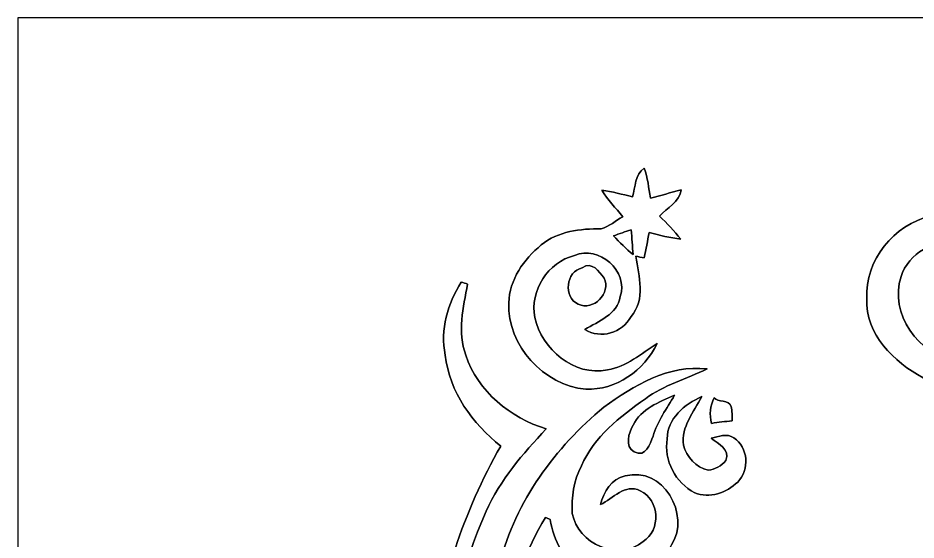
# Model space of a CAD drawing. Header units: centimetres. Extents: x -16.8 to 16.8, y -16.7 to 16.7.
# Drawn here: x -16.77 to -2.77, y 8.53 to 16.67 of the extents above; entities that cross this region are included whole.
import ezdxf

# ---------------------------------------------------------------- set-up
doc = ezdxf.new("R2010")
doc.units = ezdxf.units.CM
doc.header["$MEASUREMENT"] = 0
doc.layers.add('Layer 1', color=7, linetype='Continuous')

msp = doc.modelspace()

# ---------------------------------------------------------------- linework, layer by layer
at = {"layer": 'Layer 1', "color": 7}
for points, knots in [([(-16.77458, 16.66875), (-16.77458, 16.66875), (16.77458, 16.66875), (16.77458, 16.66875), (16.77458, 16.66875), (16.77458, 16.66875), (16.77458, -16.66875), (16.77458, -16.66875), (16.77458, -16.66875), (16.77458, -16.66875), (-16.77458, -16.66875), (-16.77458, -16.66875), (-16.77458, -16.66875), (-16.77458, -16.66875), (-16.77458, 16.66875), (-16.77458, 16.66875), (-16.77458, 16.66875), (-16.77458, 16.66875), (-16.77458, 16.66875), (-16.77458, 16.66875)], [0, 0, 0, 0, 0.16666667, 0.16666667, 0.16666667, 0.16666667, 0.33333333, 0.33333333, 0.33333333, 0.33333333, 0.5, 0.5, 0.5, 0.5, 0.66666667, 0.66666667, 0.66666667, 0.66666667, 1, 1, 1, 1]), ([(5.34529, 14.65933), (4.76109, 14.33583), (4.41607, 13.69236), (4.34693, 13.04149), (4.34693, 13.04149), (3.80012, 13.02173), (3.25049, 12.99351), (2.71321, 12.88027), (2.71321, 12.88027), (1.9879, 12.74374), (1.29328, 12.48022), (0.61807, 12.18847), (0.61807, 12.18847), (-0.01764, 11.92071), (-0.61278, 11.55382), (-1.28164, 11.36826), (-1.28164, 11.36826), (-1.56669, 11.30406), (-1.86655, 11.24761), (-2.15547, 11.32205), (-2.15547, 11.32205), (-2.72979, 11.41166), (-3.19193, 12.06641), (-3.00531, 12.63544), (-3.00531, 12.63544), (-2.88678, 12.9981), (-2.48991, 13.23305), (-2.11455, 13.15967), (-2.11455, 13.15967), (-1.80763, 13.11134), (-1.53705, 12.82841), (-1.5688, 12.50562), (-1.5688, 12.50562), (-1.53882, 12.19835), (-1.77165, 11.97892), (-1.94345, 11.75949), (-1.94345, 11.75949), (-1.66476, 11.76091), (-1.39806, 11.93341), (-1.29081, 12.19059), (-1.29081, 12.19059), (-1.04704, 12.61674), (-1.22484, 13.20624), (-1.645, 13.45071), (-1.645, 13.45071), (-1.89512, 13.65779), (-2.2419, 13.66696), (-2.54247, 13.58089), (-2.54247, 13.58089), (-3.11326, 13.44507), (-3.57258, 12.89085), (-3.53942, 12.29395), (-3.53942, 12.29395), (-3.56341, 11.73692), (-3.11609, 11.30229), (-2.66241, 11.05994), (-2.66241, 11.05994), (-2.09374, 10.76501), (-1.41499, 10.89201), (-0.86607, 11.16683), (-0.86607, 11.16683), (0.2921, 11.82441), (1.51836, 12.40508), (2.83457, 12.65908), (2.83457, 12.65908), (3.52143, 12.82771), (4.24533, 12.73845), (4.91525, 12.53878), (4.91525, 12.53878), (4.86022, 13.00903), (4.82847, 13.53538), (5.10152, 13.94989), (5.10152, 13.94989), (5.33082, 14.3831), (5.78203, 14.65686), (6.25616, 14.74223), (6.25616, 14.74223), (6.25757, 14.76763), (6.26039, 14.81843), (6.26181, 14.84383), (6.26181, 14.84383), (5.94748, 14.85971), (5.6201, 14.82372), (5.34529, 14.65933), (5.34529, 14.65933), (5.34529, 14.65933), (5.34529, 14.65933), (5.34529, 14.65933)], [0, 0, 0, 0, 0.04347826, 0.04347826, 0.04347826, 0.04347826, 0.08695652, 0.08695652, 0.08695652, 0.08695652, 0.13043478, 0.13043478, 0.13043478, 0.13043478, 0.17391304, 0.17391304, 0.17391304, 0.17391304, 0.2173913, 0.2173913, 0.2173913, 0.2173913, 0.26086957, 0.26086957, 0.26086957, 0.26086957, 0.30434783, 0.30434783, 0.30434783, 0.30434783, 0.34782609, 0.34782609, 0.34782609, 0.34782609, 0.39130435, 0.39130435, 0.39130435, 0.39130435, 0.43478261, 0.43478261, 0.43478261, 0.43478261, 0.47826087, 0.47826087, 0.47826087, 0.47826087, 0.52173913, 0.52173913, 0.52173913, 0.52173913, 0.56521739, 0.56521739, 0.56521739, 0.56521739, 0.60869565, 0.60869565, 0.60869565, 0.60869565, 0.65217391, 0.65217391, 0.65217391, 0.65217391, 0.69565217, 0.69565217, 0.69565217, 0.69565217, 0.73913043, 0.73913043, 0.73913043, 0.73913043, 0.7826087, 0.7826087, 0.7826087, 0.7826087, 0.82608696, 0.82608696, 0.82608696, 0.82608696, 0.86956522, 0.86956522, 0.86956522, 0.86956522, 0.91304348, 0.91304348, 0.91304348, 0.91304348, 1, 1, 1, 1]), ([(-7.19067, 13.87792), (-7.34942, 13.91849), (-7.50817, 13.96224), (-7.67151, 13.98235), (-7.67151, 13.98235), (-7.58014, 13.83065), (-7.4549, 13.70471), (-7.34095, 13.5703), (-7.34095, 13.5703), (-7.45349, 13.50716), (-7.5565, 13.41967), (-7.67891, 13.3798), (-7.67891, 13.3798), (-8.00418, 13.38509), (-8.35519, 13.34558), (-8.61483, 13.13039), (-8.61483, 13.13039), (-8.88718, 12.90532), (-9.1126, 12.59064), (-9.12142, 12.22446), (-9.12142, 12.22446), (-9.14188, 11.55629), (-8.5785, 10.94528), (-7.92057, 10.88037), (-7.92057, 10.88037), (-7.44467, 10.86344), (-7.01216, 11.17036), (-6.81002, 11.59087), (-6.81002, 11.59087), (-7.05626, 11.43423), (-7.2831, 11.23103), (-7.58261, 11.18235), (-7.58261, 11.18235), (-8.10754, 11.0744), (-8.60037, 11.50691), (-8.71679, 11.99586), (-8.71679, 11.99586), (-8.79546, 12.41601), (-8.51076, 12.86122), (-8.09625, 12.96458), (-8.09625, 12.96458), (-7.71631, 13.1318), (-7.25029, 12.7194), (-7.38293, 12.325), (-7.38293, 12.325), (-7.42597, 12.04913), (-7.72513, 11.93659), (-7.93538, 11.81276), (-7.93538, 11.81276), (-7.69161, 11.65366), (-7.35118, 11.75914), (-7.21431, 12.01208), (-7.21431, 12.01208), (-6.98465, 12.27878), (-7.09048, 12.64109), (-7.14234, 12.95329), (-7.14234, 12.95329), (-7.09789, 12.94553), (-7.05344, 12.93742), (-7.00899, 12.92966), (-7.00899, 12.92966), (-6.98147, 13.06089), (-6.95748, 13.19248), (-6.93138, 13.32406), (-6.93138, 13.32406), (-6.7691, 13.28279), (-6.60753, 13.23869), (-6.44031, 13.21999), (-6.44031, 13.21999), (-6.53697, 13.35193), (-6.65656, 13.46447), (-6.77263, 13.57912), (-6.77263, 13.57912), (-6.64951, 13.70753), (-6.46007, 13.79714), (-6.43326, 13.99011), (-6.43326, 13.99011), (-6.59412, 13.9506), (-6.75005, 13.89345), (-6.91233, 13.86099), (-6.91233, 13.86099), (-6.93949, 14.01762), (-6.9529, 14.17814), (-7.01146, 14.32736), (-7.01146, 14.32736), (-7.15504, 14.22576), (-7.14728, 14.03138), (-7.19067, 13.87792), (-7.19067, 13.87792), (-7.19067, 13.87792), (-7.19067, 13.87792), (-7.19067, 13.87792)], [0, 0, 0, 0, 0.04166667, 0.04166667, 0.04166667, 0.04166667, 0.08333333, 0.08333333, 0.08333333, 0.08333333, 0.125, 0.125, 0.125, 0.125, 0.16666667, 0.16666667, 0.16666667, 0.16666667, 0.20833333, 0.20833333, 0.20833333, 0.20833333, 0.25, 0.25, 0.25, 0.25, 0.29166667, 0.29166667, 0.29166667, 0.29166667, 0.33333333, 0.33333333, 0.33333333, 0.33333333, 0.375, 0.375, 0.375, 0.375, 0.41666667, 0.41666667, 0.41666667, 0.41666667, 0.45833333, 0.45833333, 0.45833333, 0.45833333, 0.5, 0.5, 0.5, 0.5, 0.54166667, 0.54166667, 0.54166667, 0.54166667, 0.58333333, 0.58333333, 0.58333333, 0.58333333, 0.625, 0.625, 0.625, 0.625, 0.66666667, 0.66666667, 0.66666667, 0.66666667, 0.70833333, 0.70833333, 0.70833333, 0.70833333, 0.75, 0.75, 0.75, 0.75, 0.79166667, 0.79166667, 0.79166667, 0.79166667, 0.83333333, 0.83333333, 0.83333333, 0.83333333, 0.875, 0.875, 0.875, 0.875, 0.91666667, 0.91666667, 0.91666667, 0.91666667, 1, 1, 1, 1]), ([(-7.48665, 13.2715), (-7.39599, 13.30501), (-7.30462, 13.33641), (-7.21219, 13.36534), (-7.21219, 13.36534), (-7.20125, 13.23693), (-7.19067, 13.10816), (-7.18432, 12.9794), (-7.18432, 12.9794), (-7.28909, 13.07253), (-7.39211, 13.16778), (-7.48665, 13.2715)], [0, 0, 0, 0, 0.25, 0.25, 0.25, 0.25, 0.5, 0.5, 0.5, 0.5, 1, 1, 1, 1]), ([(-7.97525, 12.77302), (-8.23136, 12.72046), (-8.27758, 12.31124), (-8.03981, 12.20823), (-8.03981, 12.20823), (-7.79921, 12.09181), (-7.52052, 12.38179), (-7.63517, 12.61357), (-7.63517, 12.61357), (-7.71772, 12.70952), (-7.81685, 12.88274), (-7.97525, 12.77302), (-7.97525, 12.77302), (-7.97525, 12.77302), (-7.97525, 12.77302), (-7.97525, 12.77302)], [0, 0, 0, 0, 0.2, 0.2, 0.2, 0.2, 0.4, 0.4, 0.4, 0.4, 0.6, 0.6, 0.6, 0.6, 1, 1, 1, 1]), ([(-9.86155, 12.54866), (-10.07639, 12.21458), (-10.19351, 11.80853), (-10.11132, 11.41201), (-10.11132, 11.41201), (-10.04817, 10.83522), (-9.68869, 10.34556), (-9.24595, 9.99278), (-9.24595, 9.99278), (-9.83333, 8.97396), (-10.19669, 7.83237), (-10.34133, 6.66644), (-10.34133, 6.66644), (-10.41329, 6.14609), (-10.43517, 5.62081), (-10.4962, 5.0994), (-10.4962, 5.0994), (-10.54876, 4.57623), (-10.61226, 4.0259), (-10.92165, 3.58281), (-10.92165, 3.58281), (-11.13508, 3.20816), (-11.60427, 2.99896), (-12.02619, 3.07164), (-12.02619, 3.07164), (-12.33276, 3.08892), (-12.58958, 3.31541), (-12.71658, 3.58281), (-12.71658, 3.58281), (-12.84111, 3.86221), (-12.73986, 4.1843), (-12.567, 4.41854), (-12.567, 4.41854), (-12.36945, 4.66055), (-11.98245, 4.71241), (-11.72386, 4.54131), (-11.72386, 4.54131), (-11.5002, 4.41819), (-11.40813, 4.16243), (-11.32911, 3.93453), (-11.32911, 3.93453), (-11.28677, 3.93947), (-11.24444, 3.94441), (-11.20211, 3.94935), (-11.20211, 3.94935), (-11.21234, 4.11939), (-11.19752, 4.29401), (-11.23985, 4.45982), (-11.23985, 4.45982), (-11.33334, 4.68912), (-11.5122, 4.87856), (-11.73798, 4.98193), (-11.73798, 4.98193), (-12.21952, 5.23734), (-12.87074, 4.95759), (-13.07148, 4.46405), (-13.07148, 4.46405), (-13.35193, 3.90984), (-13.19777, 3.16724), (-12.68377, 2.80317), (-12.68377, 2.80317), (-12.32994, 2.49308), (-11.80536, 2.51001), (-11.38978, 2.67723), (-11.38978, 2.67723), (-10.72974, 2.94711), (-10.33533, 3.63926), (-10.25737, 4.32576), (-10.25737, 4.32576), (-10.20657, 4.97205), (-10.23796, 5.62328), (-10.15083, 6.26674), (-10.15083, 6.26674), (-10.03547, 7.19173), (-9.86437, 8.12659), (-9.47244, 8.97855), (-9.47244, 8.97855), (-9.25407, 9.46785), (-8.90129, 9.87319), (-8.53969, 10.26054), (-8.53969, 10.26054), (-9.0992, 10.43693), (-9.60226, 10.8398), (-9.79205, 11.40954), (-9.79205, 11.40954), (-9.92505, 11.77149), (-9.83086, 12.15425), (-9.76489, 12.51938), (-9.76489, 12.51938), (-9.78888, 12.52679), (-9.83756, 12.54125), (-9.86155, 12.54866), (-9.86155, 12.54866), (-9.86155, 12.54866), (-9.86155, 12.54866), (-9.86155, 12.54866)], [0, 0, 0, 0, 0.04, 0.04, 0.04, 0.04, 0.08, 0.08, 0.08, 0.08, 0.12, 0.12, 0.12, 0.12, 0.16, 0.16, 0.16, 0.16, 0.2, 0.2, 0.2, 0.2, 0.24, 0.24, 0.24, 0.24, 0.28, 0.28, 0.28, 0.28, 0.32, 0.32, 0.32, 0.32, 0.36, 0.36, 0.36, 0.36, 0.4, 0.4, 0.4, 0.4, 0.44, 0.44, 0.44, 0.44, 0.48, 0.48, 0.48, 0.48, 0.52, 0.52, 0.52, 0.52, 0.56, 0.56, 0.56, 0.56, 0.6, 0.6, 0.6, 0.6, 0.64, 0.64, 0.64, 0.64, 0.68, 0.68, 0.68, 0.68, 0.72, 0.72, 0.72, 0.72, 0.76, 0.76, 0.76, 0.76, 0.8, 0.8, 0.8, 0.8, 0.84, 0.84, 0.84, 0.84, 0.88, 0.88, 0.88, 0.88, 0.92, 0.92, 0.92, 0.92, 1, 1, 1, 1]), ([(-7.63799, 10.60168), (-8.39682, 9.97126), (-9.01735, 9.13447), (-9.25936, 8.16681), (-9.25936, 8.16681), (-9.41282, 7.66127), (-9.44598, 7.11447), (-9.31228, 6.60082), (-9.31228, 6.60082), (-9.17575, 6.17679), (-8.87448, 5.79367), (-8.46667, 5.60352), (-8.46667, 5.60352), (-8.09872, 5.43595), (-7.64893, 5.57636), (-7.39563, 5.87904), (-7.39563, 5.87904), (-7.00405, 6.229), (-7.02628, 6.89187), (-7.38681, 7.25346), (-7.38681, 7.25346), (-7.57379, 7.43197), (-7.8807, 7.46689), (-8.09801, 7.32155), (-8.09801, 7.32155), (-8.28887, 7.16245), (-8.37283, 6.89187), (-8.30651, 6.65268), (-8.30651, 6.65268), (-8.25324, 6.48264), (-8.08461, 6.37187), (-7.91916, 6.3313), (-7.91916, 6.3313), (-7.7149, 6.30661), (-7.56179, 6.4456), (-7.40516, 6.54756), (-7.40516, 6.54756), (-7.47854, 6.27486), (-7.64117, 6.0138), (-7.91104, 5.90021), (-7.91104, 5.90021), (-8.24089, 5.78626), (-8.60425, 5.969), (-8.76547, 6.26251), (-8.76547, 6.26251), (-8.93304, 6.55779), (-9.01383, 6.89645), (-9.03534, 7.23336), (-9.03534, 7.23336), (-9.07309, 7.82038), (-8.84908, 8.38553), (-8.54922, 8.87906), (-8.54922, 8.87906), (-8.53123, 8.87201), (-8.49595, 8.85754), (-8.47831, 8.85049), (-8.47831, 8.85049), (-8.42186, 8.5217), (-8.26347, 8.18797), (-7.95514, 8.02675), (-7.95514, 8.02675), (-7.493, 7.71596), (-6.79838, 7.94561), (-6.58424, 8.4515), (-6.58424, 8.4515), (-6.27839, 8.91928), (-6.72218, 9.69292), (-7.30532, 9.52712), (-7.30532, 9.52712), (-7.52334, 9.49149), (-7.6394, 9.27594), (-7.69197, 9.08156), (-7.69197, 9.08156), (-7.49194, 9.17575), (-7.31167, 9.41352), (-7.07143, 9.29816), (-7.07143, 9.29816), (-6.76593, 9.15106), (-6.74688, 8.68468), (-7.02557, 8.50618), (-7.02557, 8.50618), (-7.41045, 8.18233), (-8.04474, 8.46949), (-8.13082, 8.94327), (-8.13082, 8.94327), (-8.14458, 9.19727), (-8.10789, 9.45691), (-7.98901, 9.68375), (-7.98901, 9.68375), (-7.79392, 10.13954), (-7.38681, 10.45422), (-6.99206, 10.73044), (-6.99206, 10.73044), (-6.70243, 10.94669), (-6.35, 11.04053), (-6.02968, 11.19611), (-6.02968, 11.19611), (-6.62199, 11.27054), (-7.17762, 10.93435), (-7.63799, 10.60168), (-7.63799, 10.60168), (-7.63799, 10.60168), (-7.63799, 10.60168), (-7.63799, 10.60168)], [0, 0, 0, 0, 0.03703704, 0.03703704, 0.03703704, 0.03703704, 0.07407407, 0.07407407, 0.07407407, 0.07407407, 0.11111111, 0.11111111, 0.11111111, 0.11111111, 0.14814815, 0.14814815, 0.14814815, 0.14814815, 0.18518519, 0.18518519, 0.18518519, 0.18518519, 0.22222222, 0.22222222, 0.22222222, 0.22222222, 0.25925926, 0.25925926, 0.25925926, 0.25925926, 0.2962963, 0.2962963, 0.2962963, 0.2962963, 0.33333333, 0.33333333, 0.33333333, 0.33333333, 0.37037037, 0.37037037, 0.37037037, 0.37037037, 0.40740741, 0.40740741, 0.40740741, 0.40740741, 0.44444444, 0.44444444, 0.44444444, 0.44444444, 0.48148148, 0.48148148, 0.48148148, 0.48148148, 0.51851852, 0.51851852, 0.51851852, 0.51851852, 0.55555556, 0.55555556, 0.55555556, 0.55555556, 0.59259259, 0.59259259, 0.59259259, 0.59259259, 0.62962963, 0.62962963, 0.62962963, 0.62962963, 0.66666667, 0.66666667, 0.66666667, 0.66666667, 0.7037037, 0.7037037, 0.7037037, 0.7037037, 0.74074074, 0.74074074, 0.74074074, 0.74074074, 0.77777778, 0.77777778, 0.77777778, 0.77777778, 0.81481481, 0.81481481, 0.81481481, 0.81481481, 0.85185185, 0.85185185, 0.85185185, 0.85185185, 0.88888889, 0.88888889, 0.88888889, 0.88888889, 0.92592593, 0.92592593, 0.92592593, 0.92592593, 1, 1, 1, 1]), ([(-7.18291, 10.32157), (-7.24923, 10.20163), (-7.31943, 9.98573), (-7.16703, 9.90212), (-7.16703, 9.90212), (-6.98006, 9.80863), (-6.91868, 10.03159), (-6.87246, 10.14624), (-6.87246, 10.14624), (-6.80261, 10.38084), (-6.65868, 10.57875), (-6.53556, 10.78689), (-6.53556, 10.78689), (-6.78004, 10.68105), (-7.0552, 10.5731), (-7.18291, 10.32157), (-7.18291, 10.32157), (-7.18291, 10.32157), (-7.18291, 10.32157), (-7.18291, 10.32157)], [0, 0, 0, 0, 0.16666667, 0.16666667, 0.16666667, 0.16666667, 0.33333333, 0.33333333, 0.33333333, 0.33333333, 0.5, 0.5, 0.5, 0.5, 0.66666667, 0.66666667, 0.66666667, 0.66666667, 1, 1, 1, 1]), ([(-6.65021, 10.10638), (-6.7056, 9.76983), (-6.52392, 9.41952), (-6.22194, 9.26606), (-6.22194, 9.26606), (-5.99475, 9.17011), (-5.72135, 9.265), (-5.55202, 9.43292), (-5.55202, 9.43292), (-5.36363, 9.6199), (-5.38374, 9.97902), (-5.61305, 10.12296), (-5.61305, 10.12296), (-5.721, 10.19704), (-5.85117, 10.14201), (-5.96441, 10.1152), (-5.96441, 10.1152), (-5.85752, 10.0203), (-5.66632, 9.95715), (-5.73793, 9.7663), (-5.73793, 9.7663), (-5.80672, 9.68763), (-5.9055, 9.62448), (-6.01169, 9.62025), (-6.01169, 9.62025), (-6.2036, 9.652), (-6.34506, 9.82874), (-6.39868, 10.00654), (-6.39868, 10.00654), (-6.43819, 10.29899), (-6.23217, 10.52266), (-6.11223, 10.76501), (-6.11223, 10.76501), (-6.37822, 10.6493), (-6.65304, 10.42106), (-6.65021, 10.10638), (-6.65021, 10.10638), (-6.65021, 10.10638), (-6.65021, 10.10638), (-6.65021, 10.10638)], [0, 0, 0, 0, 0.09090909, 0.09090909, 0.09090909, 0.09090909, 0.18181818, 0.18181818, 0.18181818, 0.18181818, 0.27272727, 0.27272727, 0.27272727, 0.27272727, 0.36363636, 0.36363636, 0.36363636, 0.36363636, 0.45454545, 0.45454545, 0.45454545, 0.45454545, 0.54545455, 0.54545455, 0.54545455, 0.54545455, 0.63636364, 0.63636364, 0.63636364, 0.63636364, 0.72727273, 0.72727273, 0.72727273, 0.72727273, 0.81818182, 0.81818182, 0.81818182, 0.81818182, 1, 1, 1, 1]), ([(-5.91926, 10.74702), (-5.97958, 10.62179), (-5.99793, 10.48314), (-5.95948, 10.34803), (-5.95948, 10.34803), (-5.85364, 10.36249), (-5.74604, 10.37661), (-5.63915, 10.38895), (-5.63915, 10.38895), (-5.64021, 10.46339), (-5.63527, 10.53924), (-5.65468, 10.61156), (-5.65468, 10.61156), (-5.68254, 10.72056), (-5.87128, 10.67294), (-5.91926, 10.74702), (-5.91926, 10.74702), (-5.91926, 10.74702), (-5.91926, 10.74702), (-5.91926, 10.74702)], [0, 0, 0, 0, 0.16666667, 0.16666667, 0.16666667, 0.16666667, 0.33333333, 0.33333333, 0.33333333, 0.33333333, 0.5, 0.5, 0.5, 0.5, 0.66666667, 0.66666667, 0.66666667, 0.66666667, 1, 1, 1, 1])]:
    msp.add_open_spline(points, degree=3, knots=knots, dxfattribs=at)
at = {"layer": 'Layer 1'}
for points, knots in [([(5.34529, 14.65933), (5.6201, 14.82372), (5.94748, 14.85971), (6.26181, 14.84383), (6.26181, 14.84383), (6.26039, 14.81843), (6.25757, 14.76763), (6.25616, 14.74223), (6.25616, 14.74223), (5.78203, 14.65686), (5.33082, 14.3831), (5.10152, 13.94989), (5.10152, 13.94989), (4.82847, 13.53538), (4.86022, 13.00903), (4.91525, 12.53878), (4.91525, 12.53878), (4.24533, 12.73845), (3.52143, 12.82771), (2.83457, 12.65908), (2.83457, 12.65908), (1.51836, 12.40508), (0.2921, 11.82441), (-0.86607, 11.16683), (-0.86607, 11.16683), (-1.41499, 10.89201), (-2.09374, 10.76501), (-2.66241, 11.05994), (-2.66241, 11.05994), (-3.11609, 11.30229), (-3.56341, 11.73692), (-3.53942, 12.29395), (-3.53942, 12.29395), (-3.57258, 12.89085), (-3.11326, 13.44507), (-2.54247, 13.58089), (-2.54247, 13.58089), (-2.2419, 13.66696), (-1.89512, 13.65779), (-1.645, 13.45071), (-1.645, 13.45071), (-1.22484, 13.20624), (-1.04704, 12.61674), (-1.29081, 12.19059), (-1.29081, 12.19059), (-1.39806, 11.93341), (-1.66476, 11.76091), (-1.94345, 11.75949), (-1.94345, 11.75949), (-1.77165, 11.97892), (-1.53882, 12.19835), (-1.5688, 12.50562), (-1.5688, 12.50562), (-1.53705, 12.82841), (-1.80763, 13.11134), (-2.11455, 13.15967), (-2.11455, 13.15967), (-2.48991, 13.23305), (-2.88678, 12.9981), (-3.00531, 12.63544), (-3.00531, 12.63544), (-3.19193, 12.06641), (-2.72979, 11.41166), (-2.15547, 11.32205), (-2.15547, 11.32205), (-1.86655, 11.24761), (-1.56669, 11.30406), (-1.28164, 11.36826), (-1.28164, 11.36826), (-0.61278, 11.55382), (-0.01764, 11.92071), (0.61807, 12.18847), (0.61807, 12.18847), (1.29328, 12.48022), (1.9879, 12.74374), (2.71321, 12.88027), (2.71321, 12.88027), (3.25049, 12.99351), (3.80012, 13.02173), (4.34693, 13.04149), (4.34693, 13.04149), (4.41607, 13.69236), (4.76109, 14.33583), (5.34529, 14.65933)], [0, 0, 0, 0, 0.04545455, 0.04545455, 0.04545455, 0.04545455, 0.09090909, 0.09090909, 0.09090909, 0.09090909, 0.13636364, 0.13636364, 0.13636364, 0.13636364, 0.18181818, 0.18181818, 0.18181818, 0.18181818, 0.22727273, 0.22727273, 0.22727273, 0.22727273, 0.27272727, 0.27272727, 0.27272727, 0.27272727, 0.31818182, 0.31818182, 0.31818182, 0.31818182, 0.36363636, 0.36363636, 0.36363636, 0.36363636, 0.40909091, 0.40909091, 0.40909091, 0.40909091, 0.45454545, 0.45454545, 0.45454545, 0.45454545, 0.5, 0.5, 0.5, 0.5, 0.54545455, 0.54545455, 0.54545455, 0.54545455, 0.59090909, 0.59090909, 0.59090909, 0.59090909, 0.63636364, 0.63636364, 0.63636364, 0.63636364, 0.68181818, 0.68181818, 0.68181818, 0.68181818, 0.72727273, 0.72727273, 0.72727273, 0.72727273, 0.77272727, 0.77272727, 0.77272727, 0.77272727, 0.81818182, 0.81818182, 0.81818182, 0.81818182, 0.86363636, 0.86363636, 0.86363636, 0.86363636, 0.90909091, 0.90909091, 0.90909091, 0.90909091, 1, 1, 1, 1]), ([(-7.19067, 13.87792), (-7.14728, 14.03138), (-7.15504, 14.22576), (-7.01146, 14.32736), (-7.01146, 14.32736), (-6.9529, 14.17814), (-6.93949, 14.01762), (-6.91233, 13.86099), (-6.91233, 13.86099), (-6.75005, 13.89345), (-6.59412, 13.9506), (-6.43326, 13.99011), (-6.43326, 13.99011), (-6.46007, 13.79714), (-6.64951, 13.70753), (-6.77263, 13.57912), (-6.77263, 13.57912), (-6.65656, 13.46447), (-6.53697, 13.35193), (-6.44031, 13.21999), (-6.44031, 13.21999), (-6.60753, 13.23869), (-6.7691, 13.28279), (-6.93138, 13.32406), (-6.93138, 13.32406), (-6.95748, 13.19248), (-6.98147, 13.06089), (-7.00899, 12.92966), (-7.00899, 12.92966), (-7.05344, 12.93742), (-7.09789, 12.94553), (-7.14234, 12.95329), (-7.14234, 12.95329), (-7.09048, 12.64109), (-6.98465, 12.27878), (-7.21431, 12.01208), (-7.21431, 12.01208), (-7.35118, 11.75914), (-7.69161, 11.65366), (-7.93538, 11.81276), (-7.93538, 11.81276), (-7.72513, 11.93659), (-7.42597, 12.04913), (-7.38293, 12.325), (-7.38293, 12.325), (-7.25029, 12.7194), (-7.71631, 13.1318), (-8.09625, 12.96458), (-8.09625, 12.96458), (-8.51076, 12.86122), (-8.79546, 12.41601), (-8.71679, 11.99586), (-8.71679, 11.99586), (-8.60037, 11.50691), (-8.10754, 11.0744), (-7.58261, 11.18235), (-7.58261, 11.18235), (-7.2831, 11.23103), (-7.05626, 11.43423), (-6.81002, 11.59087), (-6.81002, 11.59087), (-7.01216, 11.17036), (-7.44467, 10.86344), (-7.92057, 10.88037), (-7.92057, 10.88037), (-8.5785, 10.94528), (-9.14188, 11.55629), (-9.12142, 12.22446), (-9.12142, 12.22446), (-9.1126, 12.59064), (-8.88718, 12.90532), (-8.61483, 13.13039), (-8.61483, 13.13039), (-8.35519, 13.34558), (-8.00418, 13.38509), (-7.67891, 13.3798), (-7.67891, 13.3798), (-7.5565, 13.41967), (-7.45349, 13.50716), (-7.34095, 13.5703), (-7.34095, 13.5703), (-7.4549, 13.70471), (-7.58014, 13.83065), (-7.67151, 13.98235), (-7.67151, 13.98235), (-7.50817, 13.96224), (-7.34942, 13.91849), (-7.19067, 13.87792), (-7.19067, 13.87792), (-7.19067, 13.87792), (-7.19067, 13.87792), (-7.19067, 13.87792)], [0, 0, 0, 0, 0.04166667, 0.04166667, 0.04166667, 0.04166667, 0.08333333, 0.08333333, 0.08333333, 0.08333333, 0.125, 0.125, 0.125, 0.125, 0.16666667, 0.16666667, 0.16666667, 0.16666667, 0.20833333, 0.20833333, 0.20833333, 0.20833333, 0.25, 0.25, 0.25, 0.25, 0.29166667, 0.29166667, 0.29166667, 0.29166667, 0.33333333, 0.33333333, 0.33333333, 0.33333333, 0.375, 0.375, 0.375, 0.375, 0.41666667, 0.41666667, 0.41666667, 0.41666667, 0.45833333, 0.45833333, 0.45833333, 0.45833333, 0.5, 0.5, 0.5, 0.5, 0.54166667, 0.54166667, 0.54166667, 0.54166667, 0.58333333, 0.58333333, 0.58333333, 0.58333333, 0.625, 0.625, 0.625, 0.625, 0.66666667, 0.66666667, 0.66666667, 0.66666667, 0.70833333, 0.70833333, 0.70833333, 0.70833333, 0.75, 0.75, 0.75, 0.75, 0.79166667, 0.79166667, 0.79166667, 0.79166667, 0.83333333, 0.83333333, 0.83333333, 0.83333333, 0.875, 0.875, 0.875, 0.875, 0.91666667, 0.91666667, 0.91666667, 0.91666667, 1, 1, 1, 1]), ([(-7.48665, 13.2715), (-7.39211, 13.16778), (-7.28909, 13.07253), (-7.18432, 12.9794), (-7.18432, 12.9794), (-7.19067, 13.10816), (-7.20125, 13.23693), (-7.21219, 13.36534), (-7.21219, 13.36534), (-7.30462, 13.33641), (-7.39599, 13.30501), (-7.48665, 13.2715)], [0, 0, 0, 0, 0.25, 0.25, 0.25, 0.25, 0.5, 0.5, 0.5, 0.5, 1, 1, 1, 1]), ([(-7.97525, 12.77302), (-7.81685, 12.88274), (-7.71772, 12.70952), (-7.63517, 12.61357), (-7.63517, 12.61357), (-7.52052, 12.38179), (-7.79921, 12.09181), (-8.03981, 12.20823), (-8.03981, 12.20823), (-8.27758, 12.31124), (-8.23136, 12.72046), (-7.97525, 12.77302)], [0, 0, 0, 0, 0.25, 0.25, 0.25, 0.25, 0.5, 0.5, 0.5, 0.5, 1, 1, 1, 1]), ([(-9.86155, 12.54866), (-9.83756, 12.54125), (-9.78888, 12.52679), (-9.76489, 12.51938), (-9.76489, 12.51938), (-9.83086, 12.15425), (-9.92505, 11.77149), (-9.79205, 11.40954), (-9.79205, 11.40954), (-9.60226, 10.8398), (-9.0992, 10.43693), (-8.53969, 10.26054), (-8.53969, 10.26054), (-8.90129, 9.87319), (-9.25407, 9.46785), (-9.47244, 8.97855), (-9.47244, 8.97855), (-9.86437, 8.12659), (-10.03547, 7.19173), (-10.15083, 6.26674), (-10.15083, 6.26674), (-10.23796, 5.62328), (-10.20657, 4.97205), (-10.25737, 4.32576), (-10.25737, 4.32576), (-10.33533, 3.63926), (-10.72974, 2.94711), (-11.38978, 2.67723), (-11.38978, 2.67723), (-11.80536, 2.51001), (-12.32994, 2.49308), (-12.68377, 2.80317), (-12.68377, 2.80317), (-13.19777, 3.16724), (-13.35193, 3.90984), (-13.07148, 4.46405), (-13.07148, 4.46405), (-12.87074, 4.95759), (-12.21952, 5.23734), (-11.73798, 4.98193), (-11.73798, 4.98193), (-11.5122, 4.87856), (-11.33334, 4.68912), (-11.23985, 4.45982), (-11.23985, 4.45982), (-11.19752, 4.29401), (-11.21234, 4.11939), (-11.20211, 3.94935), (-11.20211, 3.94935), (-11.24444, 3.94441), (-11.28677, 3.93947), (-11.32911, 3.93453), (-11.32911, 3.93453), (-11.40813, 4.16243), (-11.5002, 4.41819), (-11.72386, 4.54131), (-11.72386, 4.54131), (-11.98245, 4.71241), (-12.36945, 4.66055), (-12.567, 4.41854), (-12.567, 4.41854), (-12.73986, 4.1843), (-12.84111, 3.86221), (-12.71658, 3.58281), (-12.71658, 3.58281), (-12.58958, 3.31541), (-12.33276, 3.08892), (-12.02619, 3.07164), (-12.02619, 3.07164), (-11.60427, 2.99896), (-11.13508, 3.20816), (-10.92165, 3.58281), (-10.92165, 3.58281), (-10.61226, 4.0259), (-10.54876, 4.57623), (-10.4962, 5.0994), (-10.4962, 5.0994), (-10.43517, 5.62081), (-10.41329, 6.14609), (-10.34133, 6.66644), (-10.34133, 6.66644), (-10.19669, 7.83237), (-9.83333, 8.97396), (-9.24595, 9.99278), (-9.24595, 9.99278), (-9.68869, 10.34556), (-10.04817, 10.83522), (-10.11132, 11.41201), (-10.11132, 11.41201), (-10.19351, 11.80853), (-10.07639, 12.21458), (-9.86155, 12.54866)], [0, 0, 0, 0, 0.04166667, 0.04166667, 0.04166667, 0.04166667, 0.08333333, 0.08333333, 0.08333333, 0.08333333, 0.125, 0.125, 0.125, 0.125, 0.16666667, 0.16666667, 0.16666667, 0.16666667, 0.20833333, 0.20833333, 0.20833333, 0.20833333, 0.25, 0.25, 0.25, 0.25, 0.29166667, 0.29166667, 0.29166667, 0.29166667, 0.33333333, 0.33333333, 0.33333333, 0.33333333, 0.375, 0.375, 0.375, 0.375, 0.41666667, 0.41666667, 0.41666667, 0.41666667, 0.45833333, 0.45833333, 0.45833333, 0.45833333, 0.5, 0.5, 0.5, 0.5, 0.54166667, 0.54166667, 0.54166667, 0.54166667, 0.58333333, 0.58333333, 0.58333333, 0.58333333, 0.625, 0.625, 0.625, 0.625, 0.66666667, 0.66666667, 0.66666667, 0.66666667, 0.70833333, 0.70833333, 0.70833333, 0.70833333, 0.75, 0.75, 0.75, 0.75, 0.79166667, 0.79166667, 0.79166667, 0.79166667, 0.83333333, 0.83333333, 0.83333333, 0.83333333, 0.875, 0.875, 0.875, 0.875, 0.91666667, 0.91666667, 0.91666667, 0.91666667, 1, 1, 1, 1]), ([(-7.63799, 10.60168), (-7.17762, 10.93435), (-6.62199, 11.27054), (-6.02968, 11.19611), (-6.02968, 11.19611), (-6.35, 11.04053), (-6.70243, 10.94669), (-6.99206, 10.73044), (-6.99206, 10.73044), (-7.38681, 10.45422), (-7.79392, 10.13954), (-7.98901, 9.68375), (-7.98901, 9.68375), (-8.10789, 9.45691), (-8.14458, 9.19727), (-8.13082, 8.94327), (-8.13082, 8.94327), (-8.04474, 8.46949), (-7.41045, 8.18233), (-7.02557, 8.50618), (-7.02557, 8.50618), (-6.74688, 8.68468), (-6.76593, 9.15106), (-7.07143, 9.29816), (-7.07143, 9.29816), (-7.31167, 9.41352), (-7.49194, 9.17575), (-7.69197, 9.08156), (-7.69197, 9.08156), (-7.6394, 9.27594), (-7.52334, 9.49149), (-7.30532, 9.52712), (-7.30532, 9.52712), (-6.72218, 9.69292), (-6.27839, 8.91928), (-6.58424, 8.4515), (-6.58424, 8.4515), (-6.79838, 7.94561), (-7.493, 7.71596), (-7.95514, 8.02675), (-7.95514, 8.02675), (-8.26347, 8.18797), (-8.42186, 8.5217), (-8.47831, 8.85049), (-8.47831, 8.85049), (-8.49595, 8.85754), (-8.53123, 8.87201), (-8.54922, 8.87906), (-8.54922, 8.87906), (-8.84908, 8.38553), (-9.07309, 7.82038), (-9.03534, 7.23336), (-9.03534, 7.23336), (-9.01383, 6.89645), (-8.93304, 6.55779), (-8.76547, 6.26251), (-8.76547, 6.26251), (-8.60425, 5.969), (-8.24089, 5.78626), (-7.91104, 5.90021), (-7.91104, 5.90021), (-7.64117, 6.0138), (-7.47854, 6.27486), (-7.40516, 6.54756), (-7.40516, 6.54756), (-7.56179, 6.4456), (-7.7149, 6.30661), (-7.91916, 6.3313), (-7.91916, 6.3313), (-8.08461, 6.37187), (-8.25324, 6.48264), (-8.30651, 6.65268), (-8.30651, 6.65268), (-8.37283, 6.89187), (-8.28887, 7.16245), (-8.09801, 7.32155), (-8.09801, 7.32155), (-7.8807, 7.46689), (-7.57379, 7.43197), (-7.38681, 7.25346), (-7.38681, 7.25346), (-7.02628, 6.89187), (-7.00405, 6.229), (-7.39563, 5.87904), (-7.39563, 5.87904), (-7.64893, 5.57636), (-8.09872, 5.43595), (-8.46667, 5.60352), (-8.46667, 5.60352), (-8.87448, 5.79367), (-9.17575, 6.17679), (-9.31228, 6.60082), (-9.31228, 6.60082), (-9.44598, 7.11447), (-9.41282, 7.66127), (-9.25936, 8.16681), (-9.25936, 8.16681), (-9.01735, 9.13447), (-8.39682, 9.97126), (-7.63799, 10.60168)], [0, 0, 0, 0, 0.03846154, 0.03846154, 0.03846154, 0.03846154, 0.07692308, 0.07692308, 0.07692308, 0.07692308, 0.11538462, 0.11538462, 0.11538462, 0.11538462, 0.15384615, 0.15384615, 0.15384615, 0.15384615, 0.19230769, 0.19230769, 0.19230769, 0.19230769, 0.23076923, 0.23076923, 0.23076923, 0.23076923, 0.26923077, 0.26923077, 0.26923077, 0.26923077, 0.30769231, 0.30769231, 0.30769231, 0.30769231, 0.34615385, 0.34615385, 0.34615385, 0.34615385, 0.38461538, 0.38461538, 0.38461538, 0.38461538, 0.42307692, 0.42307692, 0.42307692, 0.42307692, 0.46153846, 0.46153846, 0.46153846, 0.46153846, 0.5, 0.5, 0.5, 0.5, 0.53846154, 0.53846154, 0.53846154, 0.53846154, 0.57692308, 0.57692308, 0.57692308, 0.57692308, 0.61538462, 0.61538462, 0.61538462, 0.61538462, 0.65384615, 0.65384615, 0.65384615, 0.65384615, 0.69230769, 0.69230769, 0.69230769, 0.69230769, 0.73076923, 0.73076923, 0.73076923, 0.73076923, 0.76923077, 0.76923077, 0.76923077, 0.76923077, 0.80769231, 0.80769231, 0.80769231, 0.80769231, 0.84615385, 0.84615385, 0.84615385, 0.84615385, 0.88461538, 0.88461538, 0.88461538, 0.88461538, 0.92307692, 0.92307692, 0.92307692, 0.92307692, 1, 1, 1, 1]), ([(-7.18291, 10.32157), (-7.0552, 10.5731), (-6.78004, 10.68105), (-6.53556, 10.78689), (-6.53556, 10.78689), (-6.65868, 10.57875), (-6.80261, 10.38084), (-6.87246, 10.14624), (-6.87246, 10.14624), (-6.91868, 10.03159), (-6.98006, 9.80863), (-7.16703, 9.90212), (-7.16703, 9.90212), (-7.31943, 9.98573), (-7.24923, 10.20163), (-7.18291, 10.32157)], [0, 0, 0, 0, 0.2, 0.2, 0.2, 0.2, 0.4, 0.4, 0.4, 0.4, 0.6, 0.6, 0.6, 0.6, 1, 1, 1, 1]), ([(-6.65021, 10.10638), (-6.65304, 10.42106), (-6.37822, 10.6493), (-6.11223, 10.76501), (-6.11223, 10.76501), (-6.23217, 10.52266), (-6.43819, 10.29899), (-6.39868, 10.00654), (-6.39868, 10.00654), (-6.34506, 9.82874), (-6.2036, 9.652), (-6.01169, 9.62025), (-6.01169, 9.62025), (-5.9055, 9.62448), (-5.80672, 9.68763), (-5.73793, 9.7663), (-5.73793, 9.7663), (-5.66632, 9.95715), (-5.85752, 10.0203), (-5.96441, 10.1152), (-5.96441, 10.1152), (-5.85117, 10.14201), (-5.721, 10.19704), (-5.61305, 10.12296), (-5.61305, 10.12296), (-5.38374, 9.97902), (-5.36363, 9.6199), (-5.55202, 9.43292), (-5.55202, 9.43292), (-5.72135, 9.265), (-5.99475, 9.17011), (-6.22194, 9.26606), (-6.22194, 9.26606), (-6.52392, 9.41952), (-6.7056, 9.76983), (-6.65021, 10.10638)], [0, 0, 0, 0, 0.1, 0.1, 0.1, 0.1, 0.2, 0.2, 0.2, 0.2, 0.3, 0.3, 0.3, 0.3, 0.4, 0.4, 0.4, 0.4, 0.5, 0.5, 0.5, 0.5, 0.6, 0.6, 0.6, 0.6, 0.7, 0.7, 0.7, 0.7, 0.8, 0.8, 0.8, 0.8, 1, 1, 1, 1]), ([(-5.91926, 10.74702), (-5.87128, 10.67294), (-5.68254, 10.72056), (-5.65468, 10.61156), (-5.65468, 10.61156), (-5.63527, 10.53924), (-5.64021, 10.46339), (-5.63915, 10.38895), (-5.63915, 10.38895), (-5.74604, 10.37661), (-5.85364, 10.36249), (-5.95948, 10.34803), (-5.95948, 10.34803), (-5.99793, 10.48314), (-5.97958, 10.62179), (-5.91926, 10.74702)], [0, 0, 0, 0, 0.2, 0.2, 0.2, 0.2, 0.4, 0.4, 0.4, 0.4, 0.6, 0.6, 0.6, 0.6, 1, 1, 1, 1])]:
    msp.add_open_spline(points, degree=3, knots=knots, dxfattribs=at)

doc.saveas('drawing.dxf')
